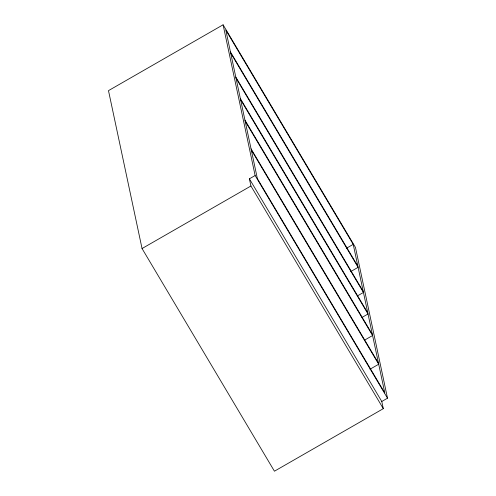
<?xml version="1.0" encoding="UTF-8"?>
<svg xmlns="http://www.w3.org/2000/svg" width="496" height="496" viewBox="0 0 496 496"><rect width="100%" height="100%" fill="white"/><g stroke="black" fill="none" stroke-linecap="round" stroke-linejoin="round"><path stroke-width="0.74" d="M223.088 24.8L108.488 90.632L142.048 248.539L274.437 471.2L383.309 408.661L381.784 401.481L249.395 178.82L255.13 175.528L223.088 24.8L355.477 247.461L387.512 398.189L381.784 401.481M142.048 248.539L250.926 186L249.395 178.82M346.53 248.205L353.22 244.361L225.798 30.051L257.381 178.628L384.803 392.937L353.22 244.361M350.746 271.56L358.106 267.332L230.683 53.022M357.424 295.914L363.444 292.454L236.022 78.145M361.999 317.446L368.02 313.987L240.597 99.677M364.566 340.132L372.595 335.519L245.179 121.21M370.004 369.222L378.702 364.231L251.28 149.916M230.454 51.944L357.876 266.253M235.792 77.066L363.215 291.375M240.368 98.599L367.79 312.908M244.95 120.131L372.366 334.44M251.05 148.843L378.473 363.153M255.13 175.528L387.512 398.189M250.926 186L383.309 408.661"/></g></svg>
